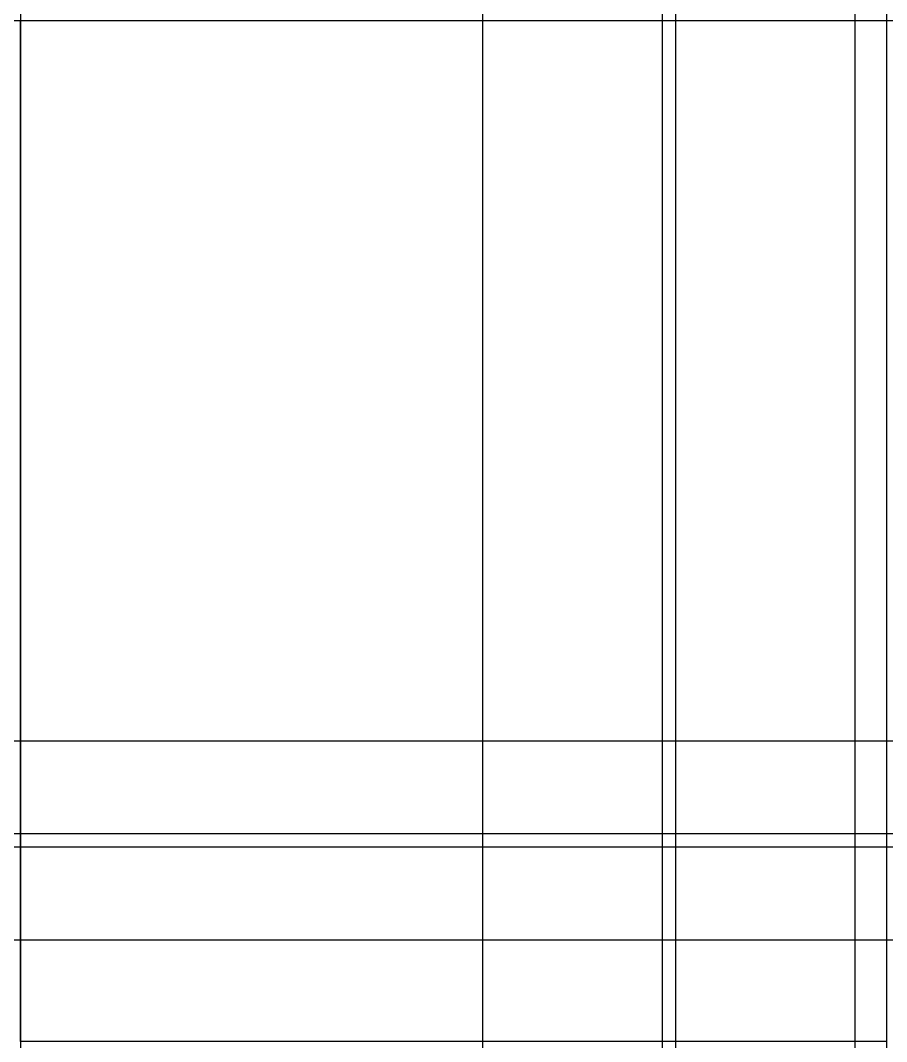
# Model space of a CAD drawing. Header units: millimetres. Extents: x 0 to 980, y 0 to 1155.
import ezdxf

# ---------------------------------------------------------------- set-up
doc = ezdxf.new("R2010")
doc.units = ezdxf.units.MM
picture_1 = doc.add_image_def('image1.png', size_in_pixel=(979, 1154))

msp = doc.modelspace()

# ---------------------------------------------------------------- linework, layer by layer
at = {"color": 1}
for p, direction in [((0, 1155.2), (0, -1)), ((523, 1155.2), (0, -1)), ((726, 1155.2), (0, -1)), ((741, 1155.2), (0, -1)), ((944, 1155.2), (0, -1)), ((980, 1155.2), (0, -1)), ((0, 1155.2), (1, 0)), ((0, 340.2), (1, 0)), ((0, 235.2), (1, 0)), ((0, 220.2), (1, 0)), ((0, 115.2), (1, 0))]:
    msp.add_xline(p, direction, dxfattribs=at)

# ---------------------------------------------------------------- pictures from other files: only their frames are drawn
image = msp.add_image(picture_1, insert=(0, 0), size_in_units=(980, 1155.2))
image.dxf.flags = 7

doc.saveas('drawing.dxf')
